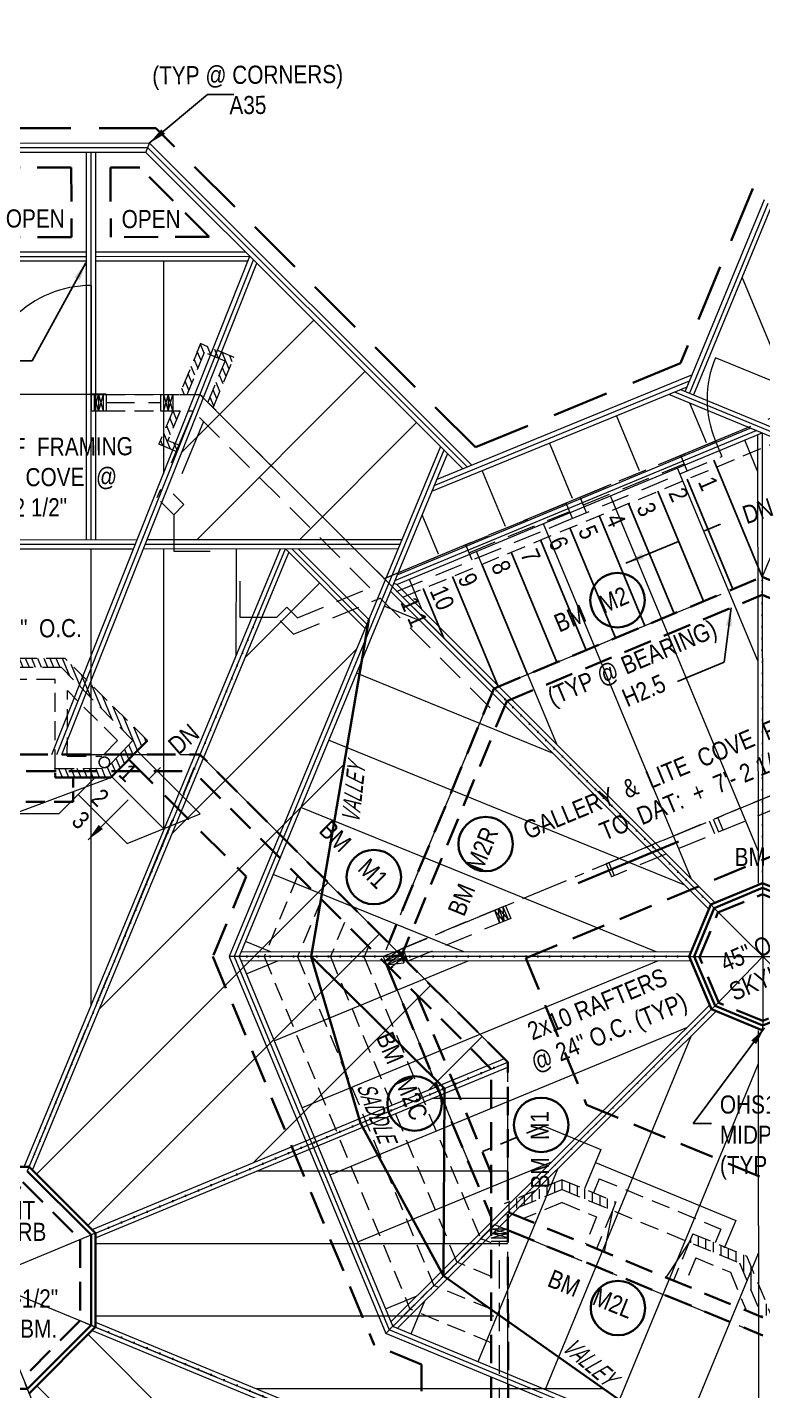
# Model space of a CAD drawing. Header units: inches. Extents: x 2775 to 14269, y 3377 to 7295.
# Drawn here: x 13383.4 to 13626.6, y 3620.2 to 4071.1 of the extents above; entities that cross this region are included whole.
import ezdxf

# ---------------------------------------------------------------- set-up
doc = ezdxf.new("R2010")
doc.units = ezdxf.units.IN
doc.header["$LTSCALE"] = 0.5
doc.header["$MEASUREMENT"] = 0
for name, pattern in [('ACAD_ISO07W100', [3, 0, -3]), ('CENTER', [2, 1.25, -0.25, 0.25, -0.25]), ('HIDDEN', [0.375, 0.25, -0.125])]:
    doc.linetypes.add(name, pattern=pattern)
for name, color, linetype, lineweight in [('DOORS', 7, 'CONTINUOUS', 9), ('FOUNDATION', 7, 'CONTINUOUS', 30), ('GRID', 1, 'CENTER', 20), ('INT WALLS', 7, 'HIDDEN', 9), ('LITE COVE', 7, 'HIDDEN', 30), ('MASONRY', 16, 'HIDDEN', 30), ('ROOF BEAMS', 3, 'HIDDEN', 30), ('ROOF FRAMING', 6, 'HIDDEN', 20), ('ROOFLINE', 7, 'HIDDEN', 30), ('SKYLITES', 3, 'CONTINUOUS', 30), ('WALL FRAMING', 7, 'CONTINUOUS', 9), ('WALLS', 7, 'HIDDEN', 9), ('WINDOWS', 5, 'HIDDEN', 9)]:
    doc.layers.add(name, color=color, linetype=linetype, lineweight=lineweight)
for name, color, linetype in [('LLMASONRY', 12, 'CONTINUOUS'), ('LLWALLS', 5, 'CONTINUOUS'), ('LOWER_TRUSS_DESIGN', 7, 'CONTINUOUS'), ('ROOF FRAMING TEXT', 7, 'CONTINUOUS'), ('ROOF_FRAMING_PLAN', 3, 'CONTINUOUS'), ('STAIRS', 7, 'CONTINUOUS'), ('TEXT100', 1, 'CONTINUOUS')]:
    doc.layers.add(name, color=color, linetype=linetype)
doc.styles.add('ARCHENT', font='technical.ttf', dxfattribs={"height": 6})
doc.styles.add('ARCHENTLTD', font='technical.ttf', dxfattribs={"height": 6})
doc.styles.add('EXIST', font='romans.shx', dxfattribs={"width": 0.75, "oblique": 20, "height": 12})
doc.dimstyles.new('ARCHENTLTD', dxfattribs={"dimtxt": 12, "dimasz": 6, "dimexe": 9, "dimexo": 3, "dimgap": 1, "dimtad": 0, "dimdec": 4, "dimzin": 1, "dimdsep": 46, "dimlunit": 4, "dimtxsty": 'ARCHENT', "dimcen": 6, "dimaunit": 1, "dimadec": 5, "dimazin": 0, "dimtfac": 1, "dimtdec": 4, "dimtofl": 0, "dimtmove": 0, "dimatfit": 3, "dimfxl": 1, "dimfrac": 2, "dimtolj": 1, "dimtzin": 0, "dimarcsym": 0})

msp = doc.modelspace()

# ---------------------------------------------------------------- hatches: boundary and pattern name
at = {"layer": 'MASONRY', "lineweight": 9, "ltscale": 75}
h = msp.add_hatch(dxfattribs=at)
h.set_pattern_fill('ANSI31', color=256, scale=15, angle=67.5, style=0)
h.set_pattern_definition([(292.54454, (26734.1621, 7443.0244), (1.73171582, 0.71887782), [])])
h.paths.add_polyline_path([(13443.12217, 3946.93018), (13444.84192, 3945.21478), (13451.83423, 3961.85447), (13440.75115, 3966.45728), (13433.82552, 3949.78107), (13436.26312, 3949.78416), (13441.96612, 3963.51638), (13448.88462, 3960.64313)])
h = msp.add_hatch(dxfattribs=at)
h.set_pattern_fill('ANSI31', color=256, scale=15, angle=67.5, style=0)
h.set_pattern_definition([(112.5, (0.053, 7.3125), (-1.73227412, -0.71753144), [])])
h.paths.add_polyline_path([(13395.94098, 3862.3458), (13368.56665, 3862.33688), (13368.56695, 3859.33682), (13394.69944, 3859.34527), (13415.69196, 3837.92365), (13420.37675, 3837.92594)])
h.paths.add_polyline_path([(13423.14501, 3835.15949), (13420.37675, 3837.92594), (13415.69196, 3837.92365), (13418.3756, 3835.18516), (13415.78229, 3832.42369), (13420.41296, 3832.42596)])
h.paths.add_polyline_path([(13420.41296, 3832.42596), (13415.78229, 3832.42369), (13409.76182, 3826.01283), (13392.66762, 3825.96742), (13392.66575, 3822.96741), (13411.00823, 3823.01613)])
at = {"layer": 'MASONRY', "lineweight": 9, "ltscale": 150}
h = msp.add_hatch(dxfattribs=at)
h.set_pattern_fill('ANSI31', color=256, scale=20, angle=45, style=0)
h.set_pattern_definition([(90, (-4.6771, -2.207), (-2.5, 4e-16), [])])
h.paths.add_polyline_path([(13560.26059, 3686.69961), (13576.91258, 3679.81606), (13578.05865, 3682.58851), (13560.25827, 3689.94678), (13541.15265, 3682.01699), (13542.30268, 3679.24617)])
h.paths.add_polyline_path([(13603.47, 3672.08405), (13602.32393, 3669.31159), (13618.97592, 3662.42804), (13626.42936, 3644.47013), (13629.20017, 3645.62016), (13621.27038, 3664.72578)])

# ---------------------------------------------------------------- linework, layer by layer
at = {"layer": 'DOORS', "ltscale": 50}
for p, q in [((13404.5079, 3985.69198), (13404.50413, 3949.69209)), ((13431.88104, 3909.86294), (13431.8887, 3897.86295)), ((13431.8887, 3897.86295), (13443.8743, 3897.8706)), ((13453.85825, 3875.92144), (13453.85059, 3887.90703)), ((13465.85824, 3875.9291), (13453.85825, 3875.92144))]:
    msp.add_line(p, q, dxfattribs=at)
at = {"layer": 'DOORS', "ltscale": 75}
msp.add_line((13644.21434, 3948.0573), (13610.94512, 3961.81003), dxfattribs=at)
at = {"layer": 'DOORS', "lineweight": 20, "ltscale": 75}
msp.add_line((13332.50413, 3949.69962), (13404.50413, 3949.69209), dxfattribs=at)
at = {"layer": 'DOORS', "linetype": 'Continuous', "lineweight": 30, "ltscale": 150}
msp.add_line((13565.54283, 3788.05023), (13598.8002, 3801.83225), dxfattribs=at)
at = {"layer": 'DOORS', "lineweight": 9, "ltscale": 75}
for centre, radius, start, end in [((13404.50413, 3949.69209), 35.99881, 89.9940063, 180.0057281), ((13644.21434, 3948.0573), 35.9997, 157.5409195, 202.5409195)]:
    msp.add_arc(centre, radius, start, end, dxfattribs=at)
at = {"layer": 'FOUNDATION', "color": 4, "ltscale": 50}
msp.add_line((13404.50413, 3949.69209), (13409.50413, 3949.69157), dxfattribs=at)
at = {"layer": 'FOUNDATION', "linetype": 'HIDDEN', "lineweight": 20, "ltscale": 50}
msp.add_line((13507.6362, 3882.61224), (13647.72426, 3940.75586), dxfattribs=at)
at = {"layer": 'GRID', "ltscale": 50}
for p, q in [((13663.13356, 3978.02306), (13626.44744, 3889.29817)), ((13501.44662, 3888.80149), (13652.78397, 3951.61413)), ((13296.5042, 3949.70339), (13440.50421, 3949.68832)), ((13537.78717, 3852.49067), (13626.44744, 3889.29817)), ((13626.44902, 3889.29883), (13715.16925, 3852.62392)), ((13537.78717, 3852.49067), (13501.10456, 3763.7769)), ((13296.44783, 3830.55291), (13440.44783, 3830.62328)), ((13501.10456, 3763.7769), (13537.90287, 3675.11708)), ((13542.35062, 3584.80275), (13542.30373, 3728.88712)), ((13537.90287, 3675.11708), (13626.62662, 3638.43368))]:
    msp.add_line(p, q, dxfattribs=at)
at = {"layer": 'GRID', "linetype": 'Continuous', "ltscale": 50}
for p, q in [((13537.78717, 3852.49067), (13440.50421, 3949.68832)), ((13542.32277, 3728.84126), (13440.44783, 3830.62328))]:
    msp.add_line(p, q, dxfattribs=at)
at = {"layer": 'GRID', "ltscale": 25}
msp.add_line((13501.10479, 3763.77635), (13715.16925, 3852.62392), dxfattribs=at)
at = {"layer": 'GRID', "color": 2, "lineweight": 9, "ltscale": 75}
for p, q in [((13296.44735, 3830.54997), (13440.61767, 3482.97531)), ((13298.8932, 3488.40111), (13440.4479, 3830.6201)), ((13194.67349, 3728.67388), (13542.36889, 3584.78673))]:
    msp.add_line(p, q, dxfattribs=at)
at = {"layer": 'INT WALLS', "ltscale": 150}
for p, q in [((13438.22704, 3944.18856), (13426.28619, 3915.43626)), ((13441.67076, 3940.74787), (13431.70096, 3916.74164))]:
    msp.add_line(p, q, dxfattribs=at)
at = {"layer": 'INT WALLS', "ltscale": 50}
for p, q in [((13431.88105, 3909.84854), (13426.28619, 3915.43626)), ((13435.23766, 3913.20944), (13431.70096, 3916.74164)), ((13472.75017, 3875.75919), (13469.20765, 3879.2972)), ((13471.4387, 3870.34137), (13465.84384, 3875.92909)), ((13574.82852, 3794.37606), (13576.57067, 3790.17208)), ((13541.57874, 3780.57572), (13543.32089, 3776.37174))]:
    msp.add_line(p, q, dxfattribs=at)
at = {"layer": 'INT WALLS', "linetype": 'Continuous', "ltscale": 150}
for p, q in [((13431.88105, 3909.84854), (13435.23766, 3913.20944)), ((13465.84384, 3875.92909), (13469.20045, 3879.28999))]:
    msp.add_line(p, q, dxfattribs=at)
at = {"layer": 'INT WALLS', "ltscale": 75}
for p, q in [((13472.75017, 3875.75919), (13496.74051, 3885.72656)), ((13471.4387, 3870.34137), (13500.18527, 3882.28484)), ((13710.08919, 3850.51608), (13574.82859, 3794.37609)), ((13685.51024, 3835.38751), (13576.57067, 3790.17208)), ((13541.57882, 3780.57576), (13501.10456, 3763.7769)), ((13543.32089, 3776.37174), (13502.84903, 3759.57388)), ((13506.77956, 3764.45338), (13501.699, 3762.3447)), ((13507.35457, 3763.06797), (13502.27402, 3760.95929))]:
    msp.add_line(p, q, dxfattribs=at)
at = {"layer": 'INT WALLS', "linetype": 'Continuous'}
msp.add_line((13418.3756, 3835.18516), (13409.76182, 3826.01283), dxfattribs=at)
at = {"layer": 'INT WALLS', "color": 7, "ltscale": 50}
for p, q in [((13618.97592, 3662.42804), (13626.42936, 3644.47013)), ((13615.91664, 3659.36438), (13621.20156, 3646.63118))]:
    msp.add_line(p, q, dxfattribs=at)
at = {"layer": 'LITE COVE', "color": 7, "linetype": 'ACAD_ISO07W100', "lineweight": 30, "ltscale": 2.5}
for p, q in [((13626.59215, 3788.06184), (13626.44744, 3889.29817)), ((13609.41955, 3780.9135), (13537.81462, 3852.41454)), ((13602.33759, 3763.79985), (13450.23116, 3763.74293))]:
    msp.add_line(p, q, dxfattribs=at)
at = {"layer": 'LITE COVE', "color": 7, "linetype": 'ACAD_ISO07W100', "lineweight": 30, "ltscale": 3}
for p, q in [((13384.05898, 3694.26648), (13460.0699, 3877.55763)), ((13406.03193, 3672.31371), (13542.32277, 3728.84126)), ((13406.03461, 3641.23705), (13589.42268, 3565.3151))]:
    msp.add_line(p, q, dxfattribs=at)
at = {"layer": 'LITE COVE', "ltscale": 90}
for p, q in [((13417.01005, 3828.96706), (13455.76512, 3790.18961)), ((13548.23641, 3763.2293), (13682.68762, 3819.03334)), ((13455.76512, 3790.18961), (13444.81874, 3763.74019)), ((13444.81874, 3763.74019), (13498.13154, 3635.29125)), ((13548.23641, 3763.2293), (13568.3886, 3714.67572)), ((13568.3886, 3714.67572), (13634.22522, 3687.46037)), ((13568.3886, 3714.67572), (13634.22522, 3687.46037)), ((13513.78795, 3628.81925), (13498.13154, 3635.29125))]:
    msp.add_line(p, q, dxfattribs=at)
at = {"layer": 'LITE COVE', "ltscale": 70}
msp.add_line((13513.78795, 3628.81925), (13513.78559, 3614.30287), dxfattribs=at)
at = {"layer": 'LLMASONRY', "color": 7, "lineweight": 20, "ltscale": 50}
for p, q in [((13576.91258, 3679.81606), (13574.20034, 3666.06041)), ((13602.32393, 3669.31159), (13594.5317, 3657.65589))]:
    msp.add_line(p, q, dxfattribs=at)
at = {"layer": 'LLWALLS', "linetype": 'Continuous', "ltscale": 0.75, "const_width": 0.5}
msp.add_lwpolyline([(13410.66645, 3827.98604, -1), (13407.16645, 3827.98721, -1)], format="xyb", close=True, dxfattribs=at)
at = {"layer": 'MASONRY', "lineweight": 9, "ltscale": 75}
for p, q in [((13430.51605, 3941.81223), (13431.73396, 3938.87841)), ((13431.53134, 3944.25693), (13432.74924, 3941.32311)), ((13433.5516, 3944.28072), (13433.76453, 3943.76781)), ((13428.48548, 3936.92283), (13430.67211, 3931.65543)), ((13429.50077, 3939.36753), (13430.71867, 3936.43371)), ((13427.4702, 3934.47814), (13428.21906, 3932.67418)), ((13431.9031, 3933.58052), (13432.73697, 3931.57179)), ((13432.73697, 3931.57179), (13432.8621, 3931.27036))]:
    msp.add_line(p, q, dxfattribs=at)
at = {"layer": 'MASONRY', "linetype": 'Continuous'}
msp.add_line((13423.14501, 3835.15949), (13411.00823, 3823.01613), dxfattribs=at)
at = {"layer": 'MASONRY', "linetype": 'Continuous', "lineweight": 9}
for p, q in [((13440.63379, 3810.97167), (13419.78961, 3831.80227)), ((13428.51968, 3806.11285), (13411.30663, 3823.31469)), ((13416.50774, 3801.15193), (13400.29981, 3817.3493))]:
    msp.add_line(p, q, dxfattribs=at)
at = {"layer": 'MASONRY', "ltscale": 5}
msp.add_line((13392.66575, 3822.95757), (13392.66762, 3825.96742), dxfattribs=at)
at = {"layer": 'MASONRY', "linetype": 'Continuous', "ltscale": 7.5}
msp.add_line((13392.66574, 3822.96741), (13411.00823, 3823.01613), dxfattribs=at)
at = {"layer": 'MASONRY', "linetype": 'Continuous', "lineweight": 9, "ltscale": 50}
for p, q in [((13405.82081, 3822.8739), (13393.88288, 3810.92818)), ((13393.88288, 3810.92818), (13343.26094, 3810.91176))]:
    msp.add_line(p, q, dxfattribs=at)
at = {"layer": 'MASONRY', "linetype": 'HIDDEN', "lineweight": 30, "ltscale": 25}
msp.add_line((13398.59812, 3814.96296), (13398.55538, 3822.96932), dxfattribs=at)
at = {"layer": 'MASONRY', "linetype": 'HIDDEN', "lineweight": 30, "ltscale": 50}
msp.add_line((13398.59812, 3814.96296), (13339.26276, 3814.91541), dxfattribs=at)
at = {"layer": 'MASONRY', "linetype": 'Continuous', "lineweight": 9, "ltscale": 150}
msp.add_line((13416.50774, 3801.15193), (13440.63379, 3810.97167), dxfattribs=at)
at = {"layer": 'MASONRY', "linetype": 'HIDDEN', "lineweight": -3, "ltscale": 50}
msp.add_line((13554.32813, 3707.69039), (13533.99894, 3699.25275), dxfattribs=at)
at = {"layer": 'MASONRY', "linetype": 'Continuous', "lineweight": 20, "ltscale": 5}
for p, q in [((13554.32669, 3707.69098), (13573.03976, 3699.95543)), ((13573.03976, 3699.95543), (13567.64088, 3686.89498)), ((13571.27774, 3695.69292), (13617.6713, 3676.51488)), ((13617.6713, 3676.51488), (13613.88816, 3667.3631))]:
    msp.add_line(p, q, dxfattribs=at)
at = {"layer": 'MASONRY', "linetype": 'Continuous', "lineweight": 9, "ltscale": 5}
for p, q in [((13572.57555, 3690.26546), (13570.66543, 3685.6447)), ((13612.77333, 3673.64862), (13610.86322, 3669.02786))]:
    msp.add_line(p, q, dxfattribs=at)
at = {"layer": 'MASONRY', "linetype": 'HIDDEN', "lineweight": 9, "ltscale": 50}
msp.add_line((13572.57555, 3690.26546), (13612.77333, 3673.64862), dxfattribs=at)
at = {"layer": 'ROOF BEAMS', "ltscale": 75}
for p, q in [((13537.77291, 3852.45618), (13626.44899, 3889.29882)), ((13626.44744, 3889.29817), (13715.17001, 3852.62423)), ((13541.98558, 3848.25062), (13626.47195, 3883.35254)), ((13626.45282, 3883.34459), (13710.96307, 3848.41184)), ((13537.78717, 3852.49067), (13502.93191, 3768.19618)), ((13541.98558, 3848.25062), (13507.14363, 3763.98831)), ((13296.44783, 3830.55291), (13440.44783, 3830.62328)), ((13542.34278, 3728.82126), (13440.44783, 3830.62328)), ((13298.7288, 3825.05403), (13438.17224, 3825.12217)), ((13536.82388, 3726.5605), (13438.17224, 3825.12217)), ((13611.82325, 3778.27273), (13626.59371, 3784.40263)), ((13626.59371, 3784.40263), (13641.80139, 3778.10806)), ((13605.72524, 3763.53679), (13611.82325, 3778.27273)), ((13502.18923, 3761.16355), (13536.82874, 3677.70503)), ((13612.10262, 3748.46244), (13605.72524, 3763.53679)), ((13512.36412, 3750.99795), (13536.82172, 3692.06975)), ((13626.61347, 3742.4563), (13612.10262, 3748.46244)), ((13641.50709, 3748.63731), (13626.61347, 3742.4563)), ((13536.87303, 3587.07046), (13536.80484, 3726.60637)), ((13542.41317, 3584.77686), (13542.34278, 3728.82126)), ((13381.92715, 3689.13994), (13400.90714, 3670.1884)), ((13542.36702, 3679.22291), (13626.62255, 3644.38691)), ((13542.36993, 3673.27014), (13626.6266, 3638.43367)), ((13400.90714, 3670.1884), (13400.90983, 3643.36864)), ((13400.90983, 3643.36864), (13381.95894, 3624.38995))]:
    msp.add_line(p, q, dxfattribs=at)
at = {"layer": 'ROOF BEAMS', "color": 3, "lineweight": 20, "ltscale": 75}
msp.add_line((13507.05827, 3763.78188), (13507.94455, 3761.64646), dxfattribs=at)
at = {"layer": 'ROOF FRAMING', "color": 3, "linetype": 'Continuous', "ltscale": 150}
for p, q in [((13423.89708, 4032.72442), (13313.04643, 4032.67025)), ((13422.65582, 4029.72381), (13423.89708, 4032.72442)), ((13423.89708, 4032.72442), (13530.42088, 3926.29434)), ((13423.27645, 4031.22412), (13313.66821, 4031.17056)), ((13422.65582, 4029.72381), (13314.28999, 4029.67086)), ((13402.932, 4029.71417), (13402.94481, 3901.52972)), ((13404.432, 4029.71491), (13404.44481, 3901.53045)), ((13405.932, 4029.71564), (13405.94481, 3901.53118)), ((13422.65582, 4029.72381), (13527.41066, 3925.06113)), ((13423.27645, 4031.22412), (13528.91577, 3925.67773)), ((13627.13924, 4013.97376), (13600.97092, 3950.68603)), ((13628.288, 4012.8264), (13602.35716, 3950.11302)), ((13629.43675, 4011.67904), (13603.7434, 3949.54001)), ((13391.5935, 3830.59941), (13457.03477, 3995.37511)), ((13393.20778, 3830.6002), (13458.19024, 3994.22065)), ((13394.82206, 3830.60098), (13459.34571, 3993.0662)), ((13428.4356, 3993.72663), (13428.44263, 3923.38246)), ((13478.15641, 3974.27205), (13434.51827, 3930.55275)), ((13495.13444, 3957.30896), (13439.47657, 3901.54756)), ((13518.77745, 3921.52433), (13603.21643, 3956.11678)), ((13517.16179, 3917.62044), (13601.60255, 3952.21362)), ((13517.96962, 3919.57238), (13602.40949, 3954.1652)), ((13608.03182, 3933.62497), (13602.56604, 3946.78049)), ((13585.86861, 3924.41672), (13578.26522, 3942.71721)), ((13512.11247, 3940.34587), (13473.40275, 3901.56414)), ((13520.04154, 3932.42377), (13450.23116, 3763.74293)), ((13563.70539, 3915.20847), (13556.05636, 3933.61881)), ((13521.19003, 3931.2763), (13451.85477, 3763.74347)), ((13522.33851, 3930.12882), (13453.47862, 3763.74458)), ((13541.54217, 3906.00022), (13533.8475, 3924.52042)), ((13519.37896, 3896.79198), (13513.94979, 3909.85937)), ((13419.767, 3901.53794), (13318.09239, 3901.48826)), ((13507.2768, 3901.58069), (13422.99556, 3901.53951)), ((13419.17115, 3900.03765), (13318.71337, 3899.98856)), ((13418.5753, 3898.53736), (13319.33436, 3898.48886)), ((13506.03496, 3898.58009), (13421.80387, 3898.53893)), ((13506.65588, 3900.08039), (13422.39971, 3900.03922)), ((13468.76859, 3898.56188), (13495.11552, 3872.19574)), ((13470.88811, 3898.56291), (13495.73656, 3873.69635)), ((13473.00762, 3898.56395), (13496.3576, 3875.19695)), ((13505.62494, 3886.74603), (13504.56554, 3887.18447)), ((13626.59215, 3788.06171), (13626.59291, 3786.43798)), ((13609.43047, 3780.93942), (13610.57902, 3779.79204)), ((13453.47885, 3763.74401), (13450.23116, 3763.74293)), ((13450.23116, 3763.74293), (13501.95561, 3639.12088)), ((13451.85489, 3763.74376), (13503.10287, 3640.26969)), ((13453.47885, 3763.74401), (13504.25012, 3641.41851)), ((13602.33775, 3763.79978), (13603.96376, 3763.80618)), ((13609.72378, 3746.34127), (13610.86564, 3747.49206)), ((13626.59279, 3739.35406), (13626.61433, 3740.97357)), ((13626.68858, 3587.55907), (13501.95558, 3639.12084)), ((13626.68779, 3589.18251), (13503.10287, 3640.26969)), ((13626.687, 3590.80594), (13504.2501, 3641.41856))]:
    msp.add_line(p, q, dxfattribs=at)
at = {"layer": 'ROOF FRAMING', "color": 3, "linetype": 'Continuous', "ltscale": 90}
for p, q in [((13402.9353, 3996.71417), (13333.9353, 3996.68046)), ((13402.93545, 3995.21417), (13333.93545, 3995.18046)), ((13455.66874, 3996.73994), (13405.9353, 3996.71564)), ((13457.16932, 3995.24067), (13405.93545, 3995.21564)), ((13402.93549, 3993.71417), (13333.9356, 3993.68046)), ((13456.3855, 3993.74029), (13405.9356, 3993.71564))]:
    msp.add_line(p, q, dxfattribs=at)
at = {"layer": 'ROOF FRAMING', "color": 3, "linetype": 'Continuous', "lineweight": 9, "ltscale": 150}
for p, q in [((13642.64557, 3933.45151), (13619.82601, 3988.43558)), ((13384.04671, 3694.26598), (13383.42635, 3692.76568)), ((13406.03193, 3672.31371), (13404.53199, 3671.69167)), ((13406.03461, 3641.23705), (13404.53498, 3641.86882)), ((13384.0714, 3619.26598), (13383.46275, 3620.76569))]:
    msp.add_line(p, q, dxfattribs=at)
at = {"layer": 'ROOF FRAMING', "color": 3, "linetype": 'Continuous', "ltscale": 75}
for p, q in [((13597.45716, 3950.51537), (13749.95505, 3887.47957)), ((13599.42926, 3951.32328), (13751.09624, 3888.63095)), ((13595.48506, 3949.70745), (13748.81386, 3886.32819)), ((13504.93825, 3888.08504), (13624.4446, 3937.73687)), ((13505.62494, 3886.74603), (13626.40437, 3936.92679)), ((13505.75008, 3890.04665), (13622.48483, 3938.54695))]:
    msp.add_line(p, q, dxfattribs=at)
at = {"layer": 'ROOF FRAMING', "linetype": 'Continuous', "ltscale": 150}
for p, q in [((13626.40437, 3936.92679), (13626.59215, 3788.06171)), ((13624.92035, 3924.25248), (13620.64814, 3934.53523)), ((13624.90515, 3936.30391), (13625.09215, 3788.05982)), ((13624.9995, 3861.50938), (13598.48492, 3925.32698)), ((13625.07864, 3798.76627), (13576.32171, 3916.11873)), ((13602.90905, 3789.57338), (13554.15849, 3906.91048)), ((13558.48352, 3833.94801), (13531.99527, 3897.70223)), ((13514.05799, 3878.32264), (13509.83206, 3888.49398)), ((13608.80955, 3779.43943), (13503.50541, 3884.62292)), ((13609.43031, 3780.93949), (13504.12621, 3886.12294)), ((13610.92982, 3781.5618), (13505.62494, 3886.74603)), ((13513.36792, 3874.77171), (13501.43675, 3879.62447)), ((13557.12427, 3831.06549), (13492.25885, 3857.44818)), ((13600.88062, 3787.35928), (13483.08096, 3835.27189)), ((13591.42547, 3765.29575), (13473.90307, 3813.09561)), ((13527.78287, 3765.27188), (13464.72517, 3790.91932)), ((13602.95842, 3765.30008), (13454.09927, 3765.24424)), ((13464.14027, 3765.24801), (13455.54728, 3768.74303)), ((13602.33759, 3763.79985), (13453.47885, 3763.74401)), ((13602.97208, 3762.30009), (13454.10133, 3762.24424)), ((13466.16312, 3762.24877), (13455.97221, 3758.04234)), ((13529.12355, 3762.27238), (13465.12914, 3735.85787)), ((13592.08398, 3762.296), (13474.28606, 3713.6734)), ((13601.40215, 3740.17808), (13483.44299, 3691.48893)), ((13625.11493, 3739.34918), (13625.1867, 3591.42613)), ((13602.98218, 3737.51821), (13554.64523, 3620.58636)), ((13625.12032, 3728.2492), (13576.82489, 3611.4178)), ((13556.80226, 3695.8048), (13492.59991, 3669.30446)), ((13558.87021, 3693.63037), (13532.46557, 3629.75493)), ((13625.15076, 3665.49949), (13599.00456, 3602.24923)), ((13512.20238, 3651.43152), (13501.75684, 3647.11999)), ((13514.75825, 3649.74252), (13510.28591, 3638.92349))]:
    msp.add_line(p, q, dxfattribs=at)
at = {"layer": 'ROOF FRAMING', "color": 1, "linetype": 'Continuous', "ltscale": 150}
for p, q in [((13382.42247, 3694.26519), (13467.15752, 3898.56109)), ((13384.04671, 3694.26598), (13468.77789, 3898.55257)), ((13385.19504, 3693.11937), (13469.92547, 3897.40415)), ((13404.52729, 3747.55981), (13404.5634, 3898.53051)), ((13428.54114, 3805.45712), (13428.5634, 3898.54223)), ((13452.55499, 3863.35443), (13452.56341, 3898.55396)), ((13480.10168, 3887.22053), (13455.49259, 3862.60652)), ((13492.35938, 3865.53617), (13431.43206, 3804.59666)), ((13488.19326, 3827.42469), (13407.37152, 3746.5868)), ((13482.91199, 3788.19785), (13386.49485, 3691.76143)), ((13499.89029, 3771.23503), (13403.4737, 3674.79916)), ((13516.8686, 3754.27221), (13458.1706, 3695.56248)), ((13533.8469, 3737.30939), (13516.1515, 3719.61045)), ((13404.88288, 3673.46104), (13541.1742, 3729.98878)), ((13406.03193, 3672.31371), (13542.32277, 3728.84126)), ((13406.03209, 3670.68988), (13542.34356, 3727.22598)), ((13542.34866, 3716.79618), (13517.19072, 3716.79367)), ((13542.36039, 3692.79619), (13459.31153, 3692.78788)), ((13542.37211, 3668.79619), (13405.98383, 3668.78255)), ((13537.65236, 3644.79571), (13405.99556, 3644.78255)), ((13404.88008, 3640.09156), (13609.28035, 3555.47064)), ((13406.03461, 3641.23705), (13610.42693, 3556.61942)), ((13406.03488, 3642.8604), (13610.42614, 3558.24322)), ((13548.03167, 3494.26657), (13403.51611, 3638.75324)), ((13531.05492, 3477.30219), (13386.55384, 3621.77439)), ((13574.07406, 3620.79936), (13459.35063, 3620.78789))]:
    msp.add_line(p, q, dxfattribs=at)
at = {"layer": 'ROOF FRAMING', "color": 0, "linetype": 'Continuous', "lineweight": 30, "ltscale": 150}
msp.add_line((13477.31167, 3763.75295), (13496.3576, 3875.19695), dxfattribs=at)
at = {"layer": 'ROOF FRAMING', "color": 7, "linetype": 'Continuous', "ltscale": 25}
msp.add_line((13368.45052, 3807.0881), (13411.00823, 3823.01613), dxfattribs=at)
at = {"layer": 'ROOF FRAMING', "color": 7, "linetype": 'Continuous', "lineweight": 30, "ltscale": 150}
for p, q in [((13521.37645, 3720.15131), (13477.30446, 3763.76622)), ((13493.66028, 3708.67443), (13477.31167, 3763.75295)), ((13521.09544, 3658.18391), (13521.37645, 3720.15131)), ((13521.10265, 3658.17063), (13493.66028, 3708.67443)), ((13521.10265, 3658.17063), (13613.40913, 3593.04849))]:
    msp.add_line(p, q, dxfattribs=at)
at = {"layer": 'ROOF FRAMING', "color": 6, "linetype": 'Continuous', "ltscale": 150}
for p, q in [((13609.09362, 3747.83048), (13503.63291, 3642.90558)), ((13609.72362, 3746.34134), (13504.26121, 3641.41476)), ((13611.22553, 3745.71969), (13505.76312, 3640.7931))]:
    msp.add_line(p, q, dxfattribs=at)
at = {"layer": 'ROOF FRAMING', "color": 7, "linetype": 'ACAD_ISO07W100', "ltscale": 2.5}
msp.add_line((13609.75405, 3746.33376), (13504.25618, 3641.4039), dxfattribs=at)
at = {"layer": 'ROOFLINE', "linetype": 'HIDDEN', "ltscale": 150}
for p, q in [((13751.74786, 4071.08744), (13623.31006, 4017.79831)), ((13425.9609, 4037.72543), (13310.94433, 4037.66923)), ((13531.59898, 3932.18029), (13425.9609, 4037.72543)), ((13623.31006, 4017.79831), (13599.39226, 3959.95343)), ((13531.59898, 3932.18029), (13599.39226, 3959.95343))]:
    msp.add_line(p, q, dxfattribs=at)
at = {"layer": 'ROOFLINE', "ltscale": 90}
for p, q in [((13397.9936, 4024.67176), (13374.99671, 4024.66052)), ((13397.9936, 4024.67176), (13398.00482, 4001.71176)), ((13420.63097, 4024.68282), (13410.9936, 4024.67811)), ((13410.9936, 4024.67811), (13411.00482, 4001.71812)), ((13443.60218, 4001.73405), (13420.63097, 4024.68282)), ((13398.00482, 4001.71176), (13374.99901, 4001.70052)), ((13443.60218, 4001.73405), (13411.00482, 4001.71812))]:
    msp.add_line(p, q, dxfattribs=at)
at = {"layer": 'ROOFLINE', "color": 7, "linetype": 'HIDDEN', "lineweight": 5, "ltscale": 50}
for p, q in [((13472.83064, 3790.49538), (13461.73897, 3763.74711)), ((13480.66458, 3782.66858), (13472.82017, 3763.75126)), ((13488.33163, 3775.00852), (13483.66529, 3763.75533)), ((13496.22835, 3767.119), (13494.79083, 3763.65232)), ((13461.73897, 3763.74711), (13509.97962, 3647.1558)), ((13472.82017, 3763.75126), (13517.81582, 3655.00268)), ((13483.66529, 3763.75533), (13525.48508, 3662.68238)), ((13494.74649, 3763.75949), (13533.32129, 3670.52926)), ((13537.90287, 3675.11708), (13501.95558, 3639.12084)), ((13536.83296, 3669.07308), (13533.32129, 3670.52926)), ((13536.83838, 3657.97453), (13525.48508, 3662.68238)), ((13536.84369, 3647.11242), (13517.81582, 3655.00268)), ((13536.84911, 3636.01387), (13509.97962, 3647.1558))]:
    msp.add_line(p, q, dxfattribs=at)
at = {"layer": 'SKYLITES', "linetype": 'Continuous', "ltscale": 75}
for p, q in [((13609.43031, 3780.93949), (13626.59199, 3788.06177)), ((13626.59199, 3788.06177), (13644.19511, 3780.77572)), ((13610.57902, 3779.79204), (13626.59291, 3786.43798)), ((13626.59291, 3786.43798), (13643.04622, 3779.62784)), ((13602.33759, 3763.79985), (13609.43031, 3780.93949)), ((13603.96376, 3763.80618), (13610.57902, 3779.79204)), ((13609.72362, 3746.34134), (13602.33759, 3763.79985)), ((13610.86564, 3747.49206), (13603.96376, 3763.80618)), ((13626.61433, 3740.97357), (13610.86564, 3747.49206)), ((13642.74467, 3747.66784), (13626.61433, 3740.97357)), ((13626.61493, 3739.3499), (13609.72362, 3746.34134)), ((13352.98236, 3694.2508), (13384.04671, 3694.26598)), ((13384.04671, 3694.26598), (13406.03193, 3672.31371)), ((13383.42635, 3692.76568), (13404.53199, 3671.69167)), ((13404.53199, 3671.69167), (13404.53498, 3641.86882)), ((13406.03193, 3672.31371), (13406.03504, 3641.24821)), ((13404.53498, 3641.86882), (13383.46275, 3620.76569)), ((13406.03504, 3641.24821), (13384.08502, 3619.26599)), ((13383.46275, 3620.76569), (13353.63807, 3620.75111))]:
    msp.add_line(p, q, dxfattribs=at)
at = {"layer": 'SKYLITES', "color": 5, "linetype": 'Continuous', "lineweight": 9, "ltscale": 150}
for p, q in [((13626.59291, 3786.43798), (13626.61433, 3740.97357)), ((13610.57902, 3779.79204), (13642.74467, 3747.66784)), ((13626.60358, 3763.78812), (13643.04622, 3779.62784)), ((13603.96376, 3763.80618), (13649.57156, 3763.81442)), ((13610.86564, 3747.49206), (13626.60358, 3763.78812)), ((13353.60463, 3692.7511), (13383.46275, 3620.76569)), ((13332.52442, 3641.83787), (13404.53199, 3671.69167)), ((13332.52506, 3671.64062), (13404.53498, 3641.86882))]:
    msp.add_line(p, q, dxfattribs=at)
at = {"layer": 'STAIRS', "ltscale": 50}
for p, q in [((13610.40081, 3927.96218), (13626.44902, 3889.29883)), ((13601.63735, 3921.68579), (13616.75179, 3885.26988)), ((13591.93949, 3917.66069), (13607.05538, 3881.24127)), ((13572.54376, 3909.61048), (13587.66257, 3873.18405)), ((13582.24162, 3913.63558), (13597.35898, 3877.21266)), ((13562.8459, 3905.58538), (13577.96616, 3869.15544)), ((13553.14804, 3901.56028), (13568.26975, 3865.12683)), ((13543.45017, 3897.53517), (13558.57335, 3861.09823)), ((13533.75231, 3893.51007), (13548.87694, 3857.06962)), ((13524.05445, 3889.48497), (13539.18053, 3853.04101)), ((13514.35658, 3885.45986), (13521.17077, 3869.04214))]:
    msp.add_line(p, q, dxfattribs=at)
at = {"layer": 'TEXT100', "color": 3, "linetype": 'Continuous', "lineweight": 30, "ltscale": 5}
for centre in [(13578.57852, 3881.61577), (13534.98218, 3800.96718), (13498.01999, 3790.04457), (13511.49788, 3715.15356), (13553.3515, 3708.08528), (13578.75062, 3647.51713)]:
    msp.add_circle(centre, 9, dxfattribs=at)
at = {"layer": 'WALL FRAMING', "ltscale": 75}
for p, q in [((13405.50413, 3949.69198), (13405.50356, 3944.19198)), ((13407.00413, 3949.69183), (13407.00356, 3944.19183)), ((13408.50413, 3949.69167), (13408.50356, 3944.19167)), ((13428.50413, 3949.68958), (13428.50356, 3944.18958)), ((13430.00413, 3949.68942), (13430.00356, 3944.18942)), ((13431.50413, 3949.68926), (13431.50356, 3944.18926))]:
    msp.add_line(p, q, dxfattribs=at)
at = {"layer": 'WALL FRAMING', "lineweight": 9, "ltscale": 150}
for p, q in [((13405.50356, 3944.19198), (13407.00413, 3949.69183)), ((13407.00356, 3944.19183), (13405.50413, 3949.69198)), ((13408.50413, 3949.69167), (13407.00356, 3944.19183)), ((13407.00413, 3949.69183), (13408.50356, 3944.19167)), ((13430.00413, 3949.68942), (13428.50356, 3944.18958)), ((13428.50413, 3949.68958), (13430.00356, 3944.18942)), ((13430.00356, 3944.18942), (13431.50413, 3949.68926)), ((13431.50324, 3944.18926), (13430.00413, 3949.68942)), ((13541.01134, 3775.41466), (13537.88431, 3779.04235)), ((13539.62614, 3774.83913), (13539.26972, 3779.61737)), ((13539.26972, 3779.61737), (13542.39707, 3775.98891)), ((13540.65492, 3780.19289), (13541.01134, 3775.41466)), ((13501.699, 3762.3447), (13506.18512, 3765.88559)), ((13506.18512, 3765.88559), (13509.315, 3762.25758)), ((13507.57053, 3766.4606), (13507.92957, 3761.68256)), ((13501.10456, 3763.7769), (13506.77956, 3764.45338)), ((13507.35457, 3763.06797), (13501.699, 3762.3447)), ((13506.77956, 3764.45338), (13502.35856, 3760.99438)), ((13502.35856, 3760.99438), (13507.92957, 3761.68256)), ((13502.84903, 3759.57388), (13507.35457, 3763.06797)), ((13542.37046, 3672.17975), (13536.83201, 3673.67885)), ((13536.83225, 3672.17885), (13542.36973, 3673.67975)), ((13542.39171, 3670.67975), (13536.83225, 3672.17885)), ((13536.8325, 3670.67885), (13542.37046, 3672.17975))]:
    msp.add_line(p, q, dxfattribs=at)
at = {"layer": 'WALL FRAMING', "lineweight": 20, "ltscale": 150}
for p, q in [((13610.7481, 3804.34918), (13609.00364, 3808.5522)), ((13612.13351, 3804.92419), (13610.38905, 3809.12721)), ((13613.51892, 3805.49921), (13611.77446, 3809.70223)), ((13507.05827, 3763.78188), (13506.18512, 3765.88559))]:
    msp.add_line(p, q, dxfattribs=at)
at = {"layer": 'WALL FRAMING', "lineweight": 20, "ltscale": 50}
for p, q in [((13575.75234, 3794.7589), (13577.49448, 3790.55492)), ((13537.884, 3779.04312), (13539.62614, 3774.83913)), ((13539.26919, 3779.61864), (13541.01134, 3775.41466)), ((13540.65492, 3780.19289), (13542.39707, 3775.98891))]:
    msp.add_line(p, q, dxfattribs=at)
at = {"layer": 'WALL FRAMING', "ltscale": 150}
msp.add_line((13509.315, 3762.25758), (13507.57053, 3766.4606), dxfattribs=at)
at = {"layer": 'WALL FRAMING', "ltscale": 50}
for p, q in [((13536.83201, 3673.67885), (13542.39122, 3673.67975)), ((13536.83225, 3672.17885), (13542.39147, 3672.17975)), ((13536.8325, 3670.67885), (13542.39171, 3670.67975))]:
    msp.add_line(p, q, dxfattribs=at)
at = {"layer": 'WALLS', "ltscale": 50}
for p, q in [((13440.75115, 3966.45728), (13433.82552, 3949.78107)), ((13451.83423, 3961.85447), (13440.75115, 3966.45728)), ((13441.96612, 3963.51638), (13436.26306, 3949.78403)), ((13448.88462, 3960.64313), (13441.96612, 3963.51638)), ((13443.16434, 3947.03052), (13448.88462, 3960.64313)), ((13444.84192, 3945.21478), (13451.83434, 3961.85473)), ((13427.50413, 3949.68968), (13440.50407, 3949.68832)), ((13501.06333, 3889.1823), (13440.50403, 3949.68832)), ((13431.54016, 3944.27818), (13426.94138, 3933.2048)), ((13433.93945, 3944.18901), (13429.88228, 3934.41977)), ((13432.67634, 3930.82307), (13426.94138, 3933.2048)), ((13395.94098, 3862.3458), (13341.03827, 3862.32792)), ((13423.14501, 3835.15949), (13395.94098, 3862.3458)), ((13394.69944, 3859.34527), (13342.28188, 3859.32832)), ((13418.38558, 3835.17497), (13394.69931, 3859.3454)), ((13392.68587, 3855.34474), (13344.68587, 3855.32911)), ((13392.66762, 3825.96742), (13392.68587, 3855.34474)), ((13396.67011, 3829.97807), (13396.68361, 3851.70738)), ((13413.22873, 3835.17304), (13396.68361, 3851.70738)), ((13413.24524, 3835.15653), (13408.09993, 3830.00843)), ((13396.67011, 3829.97807), (13408.09993, 3830.00843)), ((13392.6676, 3825.96742), (13409.76182, 3826.01283)), ((13560.25827, 3689.94678), (13541.15265, 3682.01699)), ((13560.25827, 3689.94678), (13578.05865, 3682.58851)), ((13560.26059, 3686.69961), (13542.30268, 3679.24617)), ((13560.26059, 3686.69961), (13618.97592, 3662.42804)), ((13560.26368, 3682.37004), (13547.53048, 3677.08512)), ((13560.26368, 3682.37004), (13571.68788, 3677.64754)), ((13576.91258, 3679.81606), (13571.66035, 3667.11038)), ((13578.05865, 3682.58851), (13576.91258, 3679.81606)), ((13571.68788, 3677.64754), (13567.96374, 3668.63848)), ((13603.47, 3672.08405), (13602.32393, 3669.31159)), ((13603.47, 3672.08405), (13621.27038, 3664.72578)), ((13602.32393, 3669.31159), (13597.07169, 3656.60592)), ((13604.49244, 3664.08688), (13600.7683, 3655.07782)), ((13604.49244, 3664.08688), (13615.91664, 3659.36438)), ((13621.27038, 3664.72578), (13629.20017, 3645.62016))]:
    msp.add_line(p, q, dxfattribs=at)
at = {"layer": 'WALLS', "color": 4, "ltscale": 75}
for p, q in [((13404.50413, 3949.69209), (13404.50356, 3944.19209)), ((13409.50413, 3949.69157), (13409.50356, 3944.19157)), ((13427.50413, 3949.68968), (13427.50356, 3944.18968)), ((13536.5216, 3845.98048), (13438.22704, 3944.18856)), ((13501.27594, 3888.67006), (13610.9695, 3934.24492)), ((13560.61903, 3907.36978), (13613.07509, 3929.16393)), ((13601.59882, 3924.34893), (13599.51916, 3929.44069)), ((13568.34839, 3910.54856), (13566.26873, 3915.64032)), ((13563.73027, 3908.63184), (13561.63993, 3913.74975)), ((13505.48663, 3884.46368), (13556.00161, 3905.45136)), ((13556.00161, 3905.45136), (13560.61886, 3907.36971)), ((13530.49504, 3894.79578), (13528.39504, 3899.93735)), ((13628.65075, 3894.62685), (13626.44744, 3889.29817)), ((13537.81462, 3852.41454), (13505.27403, 3884.97592))]:
    msp.add_line(p, q, dxfattribs=at)
at = {"layer": 'WALLS', "color": 4, "lineweight": 20, "ltscale": 50}
for p, q in [((13409.50413, 3949.69157), (13427.50413, 3949.68968)), ((13409.50356, 3944.19157), (13427.50356, 3944.18968))]:
    msp.add_line(p, q, dxfattribs=at)
at = {"layer": 'WALLS', "color": 4, "ltscale": 50}
for p, q in [((13404.50356, 3944.19209), (13409.50356, 3944.19157)), ((13427.50356, 3944.18968), (13438.22721, 3944.18856)), ((13610.96452, 3934.25695), (13613.08361, 3929.14335)), ((13536.83266, 3669.67885), (13542.39187, 3669.67975))]:
    msp.add_line(p, q, dxfattribs=at)
at = {"layer": 'WALLS', "color": 4, "ltscale": 1.5}
msp.add_line((13433.53931, 3932.901), (13429.88228, 3934.41977), dxfattribs=at)
at = {"layer": 'WINDOWS', "ltscale": 75}
for p, q in [((13409.50385, 3946.94157), (13427.50385, 3946.93968)), ((13539.63572, 3597.6793), (13539.61227, 3669.6793))]:
    msp.add_line(p, q, dxfattribs=at)
at = {"layer": 'WINDOWS', "lineweight": 15, "ltscale": 75}
for p, q in [((13567.30854, 3913.09448), (13600.63588, 3926.70654)), ((13529.46099, 3897.32776), (13562.78771, 3910.93957))]:
    msp.add_line(p, q, dxfattribs=at)

# ---------------------------------------------------------------- texts
at = {"layer": 'LOWER_TRUSS_DESIGN', "color": 7, "linetype": 'Continuous', "lineweight": 5, "insert": (13631.02351, 3752.66793), "char_height": 6, "attachment_point": 5, "rotation": 23.1052778, "style": 'ARCHENTLTD'}
msp.add_mtext('45" O.D.\\PSKYLITE\\P\\P  ', dxfattribs=at)
at = {"layer": 'ROOF FRAMING TEXT', "color": 7, "linetype": 'Continuous', "lineweight": 5, "char_height": 6, "attachment_point": 5, "style": 'ARCHENTLTD'}
for s, insert, rotation in [('(TYP @ CORNERS)\\PA35\\P\\P  ', (13456.42465, 4040.33527), 0.4511111), ('BOTT  FLAT  ROOF  FRAMING\\P& FURRED  LITE  COVE  @\\PDAT:  + 7\' - 2 1/2"\\P\\P\\P\\P2x10\'S  @  24"  O.C.\\P\\P{\\H0.6667x;  }', (13369.57485, 3892.5603), 0.4511111), ('(TYP @ BEARING)\\PH2.5\\P\\P  ', (13589.25994, 3847.10926), 22.9511111), ('GALLERY  &  LITE  COVE  FURRED\\PTO  DAT:  +  7\'- 2 1/2"\\P\\P  ', (13606.36991, 3813.06281), 22.4511111), ('2x10 RAFTERS\\P@ 24" O.C. (TYP)\\P\\P  ', (13577.95503, 3733.3394), 22.4511111)]:
    msp.add_mtext(s, dxfattribs=dict(at, insert=insert, rotation=rotation))
at = {"layer": 'ROOF FRAMING TEXT', "color": 7, "linetype": 'Continuous', "ltscale": 25, "char_height": 6, "width": 26.5, "attachment_point": 1, "style": 'ARCHENTLTD'}
for insert in [(13376.33485, 4010.85756), (13414.63165, 4010.65537)]:
    msp.add_mtext('{\\fTechnical|b0|i0|c0|p34;OPEN}', dxfattribs=dict(at, insert=insert))
at = {"layer": 'ROOF FRAMING TEXT', "color": 4, "linetype": 'HIDDEN', "ltscale": 25, "char_height": 6, "attachment_point": 1, "style": 'EXIST'}
for s, insert, rotation in [('{\\fTechnical|b0|i0|c0|p34;\\C7;VALLEY}', (13487.21754, 3808.30212), 83.8757358), ('{\\fTechnical|b0|i0|c0|p34;\\C7;SADDLE}', (13497.84149, 3723.01499), 291.5743174), ('{\\fTechnical|b0|i0|c0|p34;\\C7;VALLEY}', (13563.79993, 3638.4199), 319.4962607)]:
    msp.add_mtext(s, dxfattribs=dict(at, insert=insert, rotation=rotation))
at = {"layer": 'ROOF FRAMING TEXT', "color": 7, "linetype": 'Continuous', "ltscale": 0.065, "insert": (13612.45471, 3717.8251), "char_height": 6, "width": 120, "attachment_point": 1, "style": 'ARCHENT'}
msp.add_mtext('OHS135  7ga  PL  BENT  45 deg  @  MIDPT w/ (4) 3/4" THRU  BOLTS  (TYP  45"  SKYLITES)', dxfattribs=at)
at = {"layer": 'ROOF_FRAMING_PLAN', "color": 7, "linetype": 'Continuous', "style": 'ARCHENT'}
for s, p in [('           SKYLIGHT', (13331.05958, 3676.89939)), ('w/ 2 x 6  CURB', (13342.75455, 3669.70908))]:
    msp.add_text(s, height=6, dxfattribs=at).set_placement(p)
at = {"layer": 'ROOF_FRAMING_PLAN', "color": 7, "linetype": 'Continuous', "ltscale": 0.375, "insert": (13369.99651, 3645.63924), "char_height": 6, "width": 71.25, "attachment_point": 5, "style": 'ARCHENT'}
msp.add_mtext('5-1/8" x 13-1/2" GLU-LAM  BM.', dxfattribs=at)
at = {"layer": 'ROOFLINE', "lineweight": 20, "ltscale": 150, "char_height": 6, "width": 14.1875, "attachment_point": 1, "style": 'ARCHENTLTD'}
for s, insert, rotation in [('2', (13600.78762, 3919.47676), 293.6090775), ('1', (13610.5828, 3923.12583), 293.6090775), ('DN', (13619.33177, 3912.40169), 18.4194825), ('3', (13590.24911, 3914.58749), 293.6090775), ('5', (13570.94085, 3907.03618), 293.6090775), ('4', (13580.05038, 3911.02514), 293.6090775), ('6', (13561.14567, 3903.38711), 293.6090775), ('7', (13551.84595, 3899.24045), 293.6090775), ('8', (13542.14275, 3895.43057), 293.6090775), ('9', (13531.16648, 3891.25796), 293.6090775), ('10', (13521.86676, 3887.1113), 293.6090775), ('1 1', (13512.16356, 3883.30142), 293.6090775), ('DN', (13429.41218, 3834.70863), 40.9194825), ('1', (13417.3738, 3828.06686), 316.1090775), ('2', (13408.21475, 3819.81869), 316.1090775), ('3', (13401.85541, 3812.3971), 316.1090775)]:
    msp.add_mtext(s, dxfattribs=dict(at, insert=insert, rotation=rotation))
at = {"layer": 'TEXT100', "color": 3, "linetype": 'Continuous', "lineweight": 5, "char_height": 6, "attachment_point": 1, "style": 'ARCHENTLTD'}
for s, insert, rotation in [('BM   M2   \\P\\P  ', (13556.97791, 3876.37251), 22.9511111), ('BM    M1\\P               \\P\\P  ', (13483.70862, 3809.2957), 315.4511111), ('BM   M2R   \\P\\P  ', (13522.2821, 3778.92304), 67.9511111), ('BM   S2\\P\\P  ', (13617.29715, 3799.68897), 0.4511111), ('BM   M2C   \\P\\P  ', (13504.15046, 3739.46312), 293.0585289), ('BM   M1  \\P               \\P\\P  ', (13550.0347, 3687.03036), 90.4511111), ('BM   M2L    \\P\\P  ', (13557.26376, 3660.45132), 337.9511111)]:
    msp.add_mtext(s, dxfattribs=dict(at, insert=insert, rotation=rotation))

# ---------------------------------------------------------------- leaders
at = {"layer": 'ROOF FRAMING TEXT', "color": 7, "linetype": 'Continuous', "lineweight": 9, "ltscale": 5}
for points in [[(13423.7744, 4032.72436), (13443.0043, 4048.87311), (13451.77097, 4048.87311)], [(13402.78136, 3993.21243), (13385.07737, 3960.80989), (13371.20864, 3960.80989)]]:
    msp.add_leader(points, dimstyle='ARCHENTLTD', override={"dimgap": 1, "dimtad": 0}, dxfattribs=at)
at = {"layer": 'ROOF FRAMING TEXT', "color": 7, "linetype": 'Continuous', "ltscale": 5}
msp.add_leader([(13616.14001, 3879.08403), (13613.88568, 3861.06643), (13598.42729, 3854.75128)], dimstyle='ARCHENTLTD', override={"dimgap": 1, "dimtad": 0}, dxfattribs=at)
at = {"layer": 'ROOF FRAMING TEXT', "color": 7, "linetype": 'Continuous', "lineweight": 9, "ltscale": 0.065}
msp.add_leader([(13627.21889, 3740.18651), (13603.59053, 3708.49368), (13609.63182, 3708.49368)], dimstyle='ARCHENTLTD', override={"dimtih": 0}, dxfattribs=at)
at = {"layer": 'ROOFLINE', "lineweight": 20, "ltscale": 150}
for points in [[(13581.40224, 3893.85097), (13612.66931, 3906.77173)], [(13403.50989, 3802.37532), (13427.45234, 3826.27794)]]:
    msp.add_leader(points, dimstyle='ARCHENTLTD', override={"dimgap": 1, "dimtad": 0}, dxfattribs=at)

doc.saveas('drawing.dxf')
